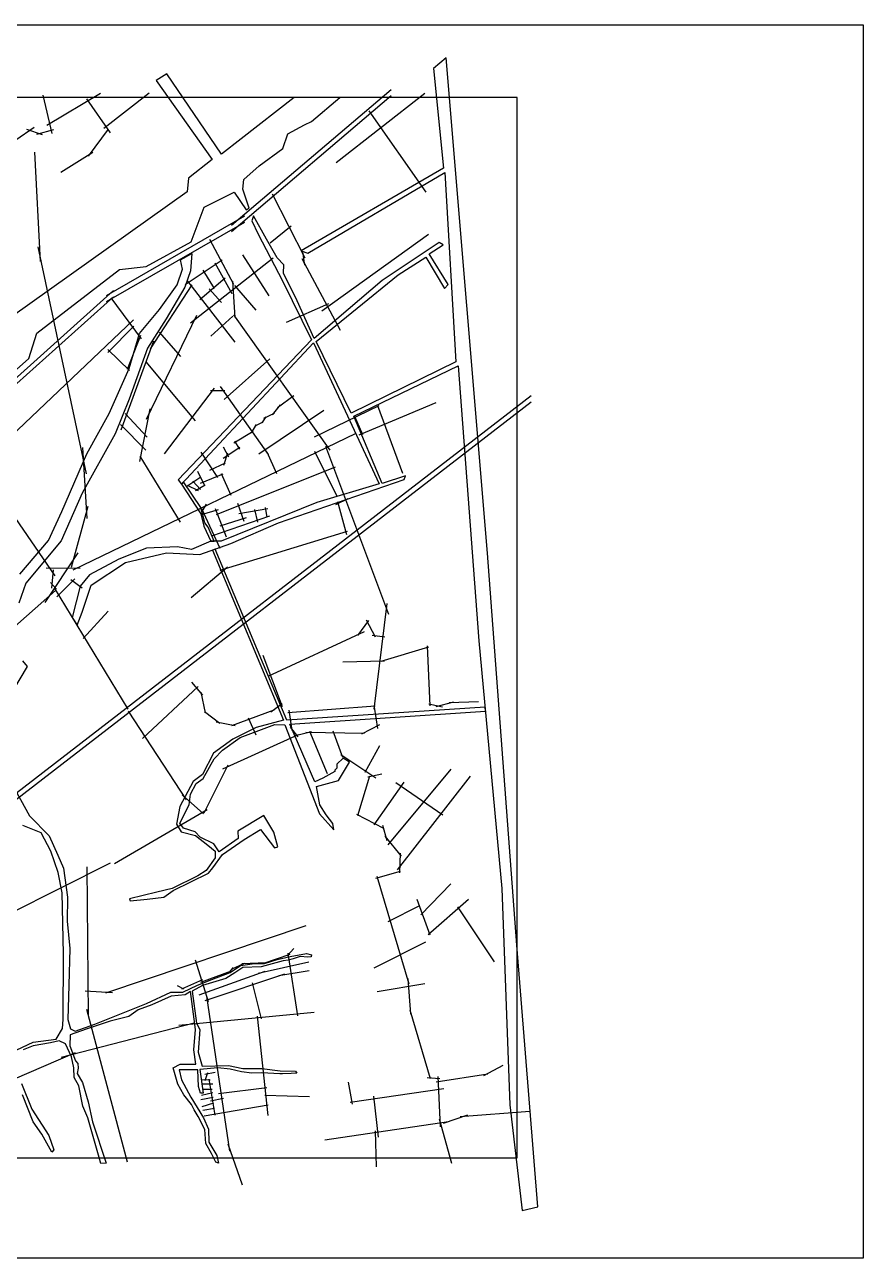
# Model space of a CAD drawing. Header units: metres. Extents: x -9699 to 502, y -2 to 5310.
# Drawn here: x -3110 to 502, y -2 to 5310 of the extents above; entities that cross this region are included whole.
import ezdxf

# ---------------------------------------------------------------- set-up
doc = ezdxf.new("R2010")
doc.units = ezdxf.units.M
doc.header["$MEASUREMENT"] = 0
doc.header["$XCLIPFRAME"] = 0
for name, color, linetype in [('图框', 6, 'Continuous'), ('底图', 73, 'Continuous'), ('水网', 141, 'Continuous'), ('路网', 2, 'Continuous')]:
    doc.layers.add(name, color=color, linetype=linetype)
picture_1 = doc.add_image_def('image1.jpg', size_in_pixel=(8192, 4266))

msp = doc.modelspace()

# ---------------------------------------------------------------- linework, layer by layer
at = {"layer": '图框'}
msp.add_lwpolyline([(-8469.160116622697, 4996.95725102445), (-8469.160116622697, 430.5196528106828), (-989.043003757333, 430.5196528106828), (-989.043003757333, 4996.957251024448), (-8469.160116622697, 4996.95725102445)], dxfattribs=at)
at = {"layer": '水网'}
for points in [[(-2124.279995891207, 4486.461298385104), (-2131.966558082888, 4465.864928821676), (-2103.666220775922, 4407.915801076568), (-1999.127108699249, 4206.918130031829), (-1874.545172039143, 3952.825968887148), (-2449.211868234125, 3350.657897817568), (-2434.467878093332, 3331.029762066253), (-1865.826489369894, 3939.283044635617), (-1583.248333103969, 3333.237385533845), (-1852.148285753093, 3252.261315952412), (-2263.928769099264, 3085.503620765878), (-2308.366395153091, 3085.503620765878), (-2390.657373637965, 3050.222365888367), (-2452.027740269216, 3061.312013681425), (-2584.499333205386, 3055.719367563521), (-2703.910329805746, 3008.181735627957), (-2830.78448510493, 2941.069807296379), (-2870.899134643289, 2891.667948327064), (-2904.483486013749, 2756.511960655364), (-2883.026778964369, 2724.820206031655), (-2861.570163398807, 2779.814711118882), (-2823.321326406105, 2896.328498419767), (-2674.990464057526, 2994.200085349847), (-2499.605548506399, 3036.145036184163), (-2355.939171780075, 3028.688163032508), (-2221.601857782065, 3075.293663959528), (-2016.998747739824, 3164.579675360037), (-1475.519271644851, 3350.931712394559), (-1470.141029244914, 3367.172796462037), (-1570.790981089114, 3334.045535596838), (-1692.931397512948, 3623.66631879341), (-1243.326745074883, 3841.125468927348), (-1153.750177989292, 2656.274170792058), (-1055.611640021219, 1590.662911393047), (-1020.401346685859, 659.1972509328043), (-967.8910052285353, 204.4922704313139), (-900.3777744147083, 219.4825602755009), (-990.3954764890221, 1346.251444152542), (-1117.356907354216, 3034.086021931216), (-1294.120667067545, 5167.455852924234), (-1349.662965347044, 5121.473964958685), (-1306.816059986726, 4691.781230655862), (-1919.061474179718, 4336.634768567397), (-1889.854623682506, 4325.565690976371), (-1300.564330056208, 4673.862345756352), (-1252.875734910805, 3857.545877579163), (-1704.082909455392, 3636.649649589781), (-1854.531988213974, 3945.647598079609), (-1501.059267596574, 4232.923308278375), (-1382.548014383647, 4308.088610637066), (-1302.166394743617, 4173.202904225341), (-1286.708464857467, 4190.707166617321), (-1368.12055826628, 4323.533543926067), (-1307.319129522817, 4361.631062364497), (-1324.838098430351, 4371.927672896054), (-1570.10494390942, 4208.211394025966), (-1863.806801035957, 3958.003537714139), (-1936.974555391585, 4120.690117049401), (-1995.847413687618, 4239.599143453044), (-1993.261166045266, 4275.12954965511), (-2023.002647997084, 4306.137869811457), (-2068.261341351594, 4386.88878663737), (-2124.279995891207, 4486.461298385104)], [(-3158.382493068086, 3813.780208067033), (-3091.944560538723, 3872.784984439081), (-3057.739294955494, 3980.782301142954), (-2702.004576697043, 4255.560251988361), (-2586.528539312967, 4269.170134764323), (-2392.548771099558, 4375.438497109819), (-2336.22867974468, 4523.803391369505), (-2207.650841900519, 4588.367479402752), (-2155.781701155975, 4512.991395977869), (-2142.791718399698, 4520.357865032649), (-2169.933010975139, 4601.443970573575), (-2166.337978707467, 4643.650296645541), (-2099.988609596141, 4702.074860102197), (-1998.038462213503, 4775.993857092749), (-1976.385363610578, 4839.09544227295), (-1905.110503134158, 4878.759290230855), (-1874.435252733892, 4892.281058483757), (-1752.041047078899, 4996.957251024448), (-1948.572288669631, 4996.957251024448), (-2177.707827707578, 4817.822667155979), (-2261.634658458274, 4752.20998234485), (-2498.13757535191, 5098.511578083996), (-2543.577909993212, 5069.220004452787), (-2301.718151464986, 4729.437853633617), (-2404.457119266802, 4648.492477260464), (-2409.996166018107, 4590.38147977608), (-3162.318600362436, 4055.081578190967)], [(-2439.224030505022, 4296.978602542004), (-2390.062911763889, 4324.85727840654), (-2395.268432708268, 4250.086763003426), (-2419.413666312787, 4179.379912000848), (-2500.165612463476, 4043.730519347183), (-2581.496925657644, 3917.177214056748), (-2659.491092000099, 3696.868496225274), (-2719.71882569704, 3547.826502718228), (-2862.809128797482, 3292.817638216526), (-2951.891774729142, 3087.083083438229), (-3105.330087365132, 2904.782886436413), (-3134.384159879934, 2818.813820112838)], [(-3130.807325415096, 2944.149215516569), (-3006.555645351706, 3088.378551382579), (-2950.140316960736, 3213.061122738633), (-2842.140280421459, 3461.72058158117), (-2745.879356412042, 3635.313006258038), (-2660.422031370763, 3829.156794830982), (-2614.758339137145, 3980.749738272796), (-2529.110910714154, 4083.514409535164), (-2453.359927682293, 4189.065153738812), (-2430.353942110683, 4257.659780833201), (-2439.224030505022, 4296.978602542004)], [(-2434.467878093332, 3331.029762066253), (-2350.804459313775, 3203.323126128804), (-2338.477746196455, 3150.369898742778), (-2308.366395153091, 3085.503620765878), (-2294.364155839459, 3085.503620765878), (-2319.603627436547, 3145.656278928182), (-2334.098232679127, 3164.853804787061), (-2351.290238407543, 3230.858685426188), (-2425.401407483986, 3340.727808354853), (-2434.467878093332, 3331.029762066253)], [(-2301.201971691186, 3047.678081421996), (-1995.149117675799, 2315.303971284215), (-2112.915326643968, 2283.336757866688), (-2213.833874988996, 2233.882878675584), (-2295.882604313738, 2173.115598269367), (-2344.268946568016, 2081.604541699547), (-2383.793525455752, 2051.724504121077), (-2442.062499044086, 1943.930838263019), (-2456.136644641651, 1867.142798844383), (-2436.028134674169, 1834.560368466213), (-2374.777794817113, 1818.704380970033), (-2321.168183757022, 1776.675190260743), (-2289.293010884988, 1751.685497311308), (-2289.162660183225, 1721.803231802267), (-2327.764990663374, 1667.913430523935), (-2364.083427532227, 1645.055003420886), (-2474.649402305426, 1590.632335956696), (-2540.025571041944, 1574.735627856498), (-2658.076729483766, 1546.030599053066), (-2655.916920432987, 1537.148254352994), (-2582.549081092191, 1544.676440610368), (-2510.519568447446, 1552.480278496223), (-2470.114640742497, 1581.339747190766), (-2318.152419571299, 1655.658697682709), (-2299.793720663438, 1678.954556428871), (-2257.753885579063, 1736.640189681348), (-2163.849401851636, 1801.680369825386), (-2094.522687238219, 1844.935306688829), (-2034.282054322408, 1764.95437310548), (-2020.077269827307, 1770.373676789632), (-2036.791547038272, 1832.194095566316), (-2079.749788209723, 1904.020658229259), (-2192.231102878601, 1836.747503790527), (-2190.33131523263, 1804.998679252458), (-2272.724938565574, 1748.495832616565), (-2294.77308852291, 1781.937383779412), (-2354.102268122108, 1811.824103175211), (-2375.713125411232, 1834.380694048508), (-2425.564032168753, 1850.020729406737), (-2440.924623268511, 1871.196492993935), (-2401.741462003731, 1950.32435790987), (-2395.566852934993, 1996.135981975305), (-2371.447051832933, 2043.029780580742), (-2341.738961476076, 2064.606103374092), (-2293.510520298209, 2148.247168568203), (-2258.20078404856, 2185.670208273485), (-2182.296565615179, 2240.033613965163), (-2032.764429202522, 2297.101791323439), (-1989.107343116324, 2295.249983374247), (-1840.284572257922, 1912.272072925894), (-1777.949874661048, 1842.473249412818), (-1783.313388165683, 1870.630917388189), (-1810.811412355439, 1907.616140633654), (-1839.086866062876, 1950.175118995161), (-1853.355689233241, 2029.605869640946), (-1758.849058990716, 2055.453308021941), (-1711.605349670746, 2134.8104187438), (-1738.940671609044, 2151.083969936296), (-1764.895956644221, 2126.12524565441), (-1764.895956644221, 2108.756333792436), (-1773.655166646524, 2100.004552429818), (-1773.655166646524, 2094.484181885702), (-1825.650271219449, 2065.08785890491), (-1859.967042067262, 2048.928565878829), (-1968.184718618621, 2297.300741559717), (-1125.9343956806, 2354.243883497817), (-1127.431550012959, 2370.500336331248), (-1980.727516523039, 2315.816372218054), (-2288.77051478107, 3051.990913496018), (-2301.201971691186, 3047.678081421996)], [(-3118.86017867444, 2570.249585913015), (-3098.678756100984, 2545.502513407148), (-3157.876107512959, 2447.169846098288)], [(-3143.814403715151, 2001.947099031415), (-3088.648561362366, 1903.68348882936), (-3004.446394356215, 1816.65141883435), (-2967.604487059012, 1733.681473973054), (-2943.094359425196, 1678.483356190606), (-2924.879621116983, 1552.568331554903), (-2926.876347011639, 1449.011777481151), (-2915.18087226477, 1331.867205634757), (-2919.196463138971, 1174.523491392785), (-2924.418725622745, 1026.050256975133), (-2912.350637269657, 985.418475653576), (-2891.709965910749, 976.6729912915762), (-2807.205353389727, 1006.275051275981), (-2585.373186671248, 1094.394263444817), (-2479.818695656388, 1143.66825831819), (-2428.929813456693, 1143.66825831819), (-2365.636822826433, 1174.359314593268), (-2303.740881638922, 1197.826101922947), (-2224.190392519973, 1229.188698330879), (-2179.647377103421, 1258.202933307344), (-2130.333663347526, 1265.794667222289), (-2076.972796798917, 1267.869074143425), (-2021.91554574261, 1284.061741272788), (-1966.192292463587, 1297.814425611665), (-1896.703651485571, 1310.96641107466), (-1875.003688954021, 1305.378347773869), (-1876.569617531815, 1295.543377354486), (-1890.215984778624, 1294.649273233022), (-1923.325260662459, 1296.884498553336), (-1953.973713223633, 1287.496580194682), (-1975.226319866575, 1281.014412772427), (-1996.702604453836, 1278.779187452113), (-2091.840930485894, 1253.295295906952), (-2170.326822370538, 1249.83558383261), (-2204.375911555763, 1227.347630266078), (-2244.195983187921, 1203.12978567904), (-2344.611736448307, 1171.99258690999), (-2388.471550683636, 1148.351407646456), (-2369.169653572986, 1009.749596285117), (-2355.105479711987, 983.4015463547767), (-2362.42564919735, 885.9997156710015), (-2345.300792594136, 825.8184061558786), (-2231.773760960641, 827.5792574294319), (-2170.038556848041, 815.8018022519173), (-2089.155056961594, 815.4259062982019), (-2009.443830767734, 804.5932460971451), (-1942.954395403707, 804.2973220513086), (-1937.327225524627, 794.9759419992114), (-1962.353265365455, 793.3484122221271), (-1999.077981886934, 791.7208824450425), (-2011.665149444918, 792.1647510221228), (-2063.287182992542, 795.4339788276919), (-2090.68667910622, 796.9548793942668), (-2131.405304836124, 795.0537449402109), (-2176.690437015132, 800.7571483023712), (-2225.019967816072, 812.9243878183044), (-2277.535615335059, 818.2475572929833), (-2354.751894740723, 810.8405703795797), (-2341.713803425068, 708.5398831129422), (-2352.834485319574, 709.3061581218062), (-2361.654349095727, 738.0423105541922), (-2363.57175851689, 809.6911228829483), (-2444.100941561484, 809.3079503951813), (-2434.130668726168, 766.7784629865855), (-2393.806704203511, 691.1813613019912), (-2339.606656557502, 602.565315784188), (-2318.04986620706, 554.5649592530172), (-2317.404264876604, 498.5574416826128), (-2282.742142601478, 439.996490360536), (-2275.179449504532, 407.8824168951978), (-2286.640725667603, 411.7899156803469), (-2305.619867854926, 448.9259520906706), (-2330.134513131881, 492.7781244796424), (-2333.297749238351, 553.22296347074), (-2362.035379213528, 609.1550569670435), (-2380.363522524916, 637.8183041255761), (-2391.918203670037, 659.7138498670537), (-2424.590095401844, 701.9125348430462), (-2450.412410427642, 748.4419120292367), (-2470.085914822456, 818.2438490592831), (-2439.571943479328, 834.2902508575717), (-2372.923051813894, 833.4879430118233), (-2381.182485697689, 895.3034641213598), (-2373.41450290462, 982.6200885777579), (-2380.535146174618, 1027.895383106995), (-2395.494672199595, 1146.258249656806), (-2419.192001012561, 1132.000965668201), (-2478.307748855485, 1126.145279841032), (-2562.244338326957, 1089.816518910273), (-2621.177575945389, 1068.225922915524), (-2661.776083417266, 1038.784191563587), (-2741.161718689328, 1019.259466555792), (-2845.551620652652, 984.7497691710014), (-2913.605246401857, 960.8583191161306), (-2914.851896441571, 913.1076386595666), (-2890.284830934718, 848.8024934046407), (-2880.189133779699, 836.3392948595357), (-2879.66163806319, 816.8388832708079), (-2883.354016594953, 794.176257903724), (-2860.918707103745, 754.3888343987272), (-2835.907579125866, 671.6124873231819), (-2818.150111894894, 584.9476024310279), (-2759.114778331321, 407.6634561902828), (-2781.56792716778, 405.506313677666), (-2788.908406061572, 431.8233683716171), (-2838.237580583358, 602.9153590520216), (-2859.20301950966, 652.6661418223957), (-2876.778525419082, 740.3704516170038), (-2897.180424003076, 776.7083431986612), (-2898.067451139272, 817.4776440170971), (-2907.693836288454, 864.7802229128283), (-2934.509482651382, 921.0455676753044), (-2960.878230544811, 934.442086662406), (-2998.420172046447, 925.9576479594685), (-3073.504146533538, 912.114566678356), (-3115.515347181688, 895.1456542891392)], [(-3143.211525329476, 896.1166867681823), (-3072.833570119721, 929.031738712467), (-2974.75367328142, 941.0008326088717), (-2946.302936571403, 987.3811457970296), (-2943.738736530111, 1026.920432494233), (-2942.322018065679, 1309.13174496049), (-2948.918459036737, 1571.288229916703), (-2965.254816579836, 1659.118899523768), (-2997.663509356323, 1750.394973020426), (-3039.053351886789, 1829.34519255218), (-3118.070307356989, 1861.92783283037)], [(-3122.783004953337, 749.9743221136085), (-3078.634925195511, 639.6974690441347), (-3005.67099679487, 526.9397726467942), (-2983.635746056403, 465.2933260039279), (-2993.184369957046, 454.285049452228), (-3036.520256344898, 532.0769707031504), (-3072.511089647873, 584.9167821113224), (-3119.519502578172, 702.3385969017108)]]:
    msp.add_lwpolyline(points, dxfattribs=at)
at = {"layer": '路网'}
for p, q in [((-2991.102259012296, 4840.883600321491), (-3030.125761499701, 5006.809878169327)), ((-3014.635742239967, 4876.776894939943), (-2783.874995119761, 5014.303311987614)), ((-2768.145642896861, 4864.127491176993), (-2574.313796765018, 5016.051921803608)), ((-2218.617164679294, 4445.977250930805), (-1531.665553645813, 5031.411552615642)), ((-2218.617164679294, 4419.418963545499), (-1531.665553645813, 5004.853265230337)), ((-1768.851522807636, 4716.609917450607), (-1386.311074603, 5015.053499939886)), ((-2843.733972601782, 4991.165753249055), (-2741.930031521392, 4844.045839583492)), ((-1627.363942270196, 4938.610060951209), (-1382.11887811758, 4588.855110645627)), ((-3400.545141406468, 4638.643697010881), (-3068.90409007304, 4868.960946890624)), ((-3102.181630123472, 4859.473838229047), (-3033.673737606682, 4836.512759813768)), ((-3057.87579067686, 4838.284235851048), (-2983.731161504948, 4857.779490319126)), ((-2834.388706701786, 4744.224606934307), (-2748.826916827464, 4859.900604560555)), ((-3067.348692282802, 4761.103546592551), (-3043.151333085481, 4290.048860415452)), ((-2953.931871210116, 4674.375392497686), (-2816.911632451476, 4760.988422866247)), ((-2044.338000732343, 4582.036942307296), (-1903.687464964962, 4305.181948441833)), ((-2756.659809345147, 4144.018299875376), (-2161.603088705502, 4486.186009803609)), ((-2756.659809345147, 4117.460012490072), (-2161.603088705502, 4459.627722418303)), ((-2051.899768780662, 4370.760861153217), (-1962.533804090461, 4444.138188352297)), ((-2313.804064539625, 4385.789943352167), (-2211.165889646792, 4193.063951599885)), ((-1830.581904452388, 4077.596192937595), (-1370.523568412689, 4408.009628515666)), ((-3052.878795203092, 4353.705141997806), (-2844.848988316874, 3376.455504101122)), ((-2394.926658717297, 4025.571184035524), (-2039.090709478543, 4305.911266430231)), ((-2172.169912640507, 4318.948013930721), (-2058.413122648198, 4142.936322550606)), ((-1913.235849932542, 4332.068352965445), (-1905.423541596508, 4274.826355649081)), ((-2418.139072175131, 4190.98812308609), (-2258.55918272779, 4297.895748478877)), ((-2342.323346950442, 4252.078192744848), (-2293.409946397463, 4173.882905256816)), ((-2290.443911529939, 4284.843226356863), (-2217.594221172774, 4152.501382970229)), ((-1915.839964879866, 4302.580043280136), (-1751.416977981069, 3994.335102124745)), ((-2408.487201139228, 4204.954225353882), (-2205.365861908045, 3942.351526033898)), ((-2355.163107750734, 4126.84354226648), (-2246.942224998616, 4219.700460990847)), ((-2214.240967766455, 4205.537740549766), (-2204.248634024458, 4049.12376887842)), ((-3342.998239932684, 3612.87599523678), (-2726.886142412135, 4164.881713590708)), ((-2568.423798103335, 3913.968207051701), (-2387.93113435289, 4189.873248219934)), ((-2314.809547731282, 4172.661098000509), (-2262.227664953047, 4113.403732246292)), ((-2205.971933575908, 4187.101619298515), (-2113.666400826951, 4080.585316198254)), ((-3342.998239932684, 3586.317707851474), (-2726.886142412135, 4138.323426205403)), ((-2738.351353916238, 4133.430340182566), (-2607.899264445769, 3957.01413445918)), ((-1981.841176811547, 4029.414551911144), (-1799.792572979837, 4109.710460592465)), ((-3425.838831694098, 3293.942716138143), (-2640.395175747821, 4038.982990612547)), ((-2584.564118007126, 3610.603864591437), (-2368.105413745281, 4059.015782758848)), ((-2308.083984816331, 3968.620263385879), (-2213.925702441571, 4054.757263140309)), ((-2209.789469566975, 4061.150773083282), (-1795.243457888427, 3477.450731023849)), ((-2751.699934551893, 3898.208746511226), (-2639.450474951468, 4010.969608039713)), ((-2530.247837870724, 3985.334521878518), (-2439.403126942103, 3881.236970812175)), ((-2694.577953650194, 3565.433878010723), (-2553.117862087929, 3948.519528688289)), ((-2610.326289062963, 3971.563933400803), (-2668.57466083998, 3825.459793682636)), ((-2752.306699832676, 3911.546049411192), (-2658.86659887714, 3821.216113376205)), ((-2588.279291333653, 3858.227158588274), (-2375.26163727136, 3603.358497166495)), ((-2250.374988349082, 3696.010750646472), (-2054.220269055804, 3870.61912890386)), ((-2507.726408904484, 3462.06288088405), (-2292.023633207056, 3744.6540994891)), ((-2309.029233201829, 3733.922791984551), (-2248.167072402561, 3733.922791984551)), ((-2268.207228920117, 3751.244010449962), (-2061.280847010872, 3458.343239088576)), ((-3466.724206409796, 1754.163540516361), (-928.6070343851244, 3713.693467921029)), ((-3466.724206409796, 1726.365943709321), (-928.6070343851244, 3685.895871113988)), ((-2042.928068196729, 3629.727103228548), (-2008.255453529535, 3672.945489929926)), ((-2020.61399298747, 3661.283382036578), (-1950.582232886554, 3712.390838439961)), ((-1861.572529695368, 3534.646004748849), (-1582.723854408272, 3669.787229222909)), ((-1668.770589231149, 3544.082299585345), (-1337.11672431168, 3682.926009208992)), ((-1591.061519771901, 3670.712850510307), (-1482.671870044694, 3379.141042152856)), ((-2677.080107518239, 3635.984309273681), (-2582.615540280611, 3533.252617073827)), ((-2613.581304976317, 3428.910433735282), (-2569.218114693045, 3655.96649699253)), ((-2101.22510239594, 3462.619362067946), (-1821.615460724271, 3649.343417446939)), ((-2087.199957116231, 3595.223008332507), (-2070.464428088744, 3620.7338518994)), ((-2079.26130171102, 3615.588812511067), (-2034.63318779845, 3636.81212790763)), ((-1690.077976552624, 3624.611658705375), (-1654.874492460411, 3545.00792087274)), ((-2697.643795766242, 3588.470897966788), (-2588.399103839009, 3477.392267205317)), ((-2209.291893562098, 3509.0185685811), (-2125.506482880541, 3559.589059659781)), ((-2133.135166322616, 3552.282436447896), (-2111.035673047081, 3588.083386711144)), ((-2117.043310084424, 3582.509584733885), (-2082.070324517139, 3599.016609371196)), ((-2901.085028296628, 2962.086321485903), (-1682.276218434155, 3550.385991904525)), ((-2206.55606517195, 3516.194108876074), (-2185.011243196357, 3481.341478603408)), ((-2861.099094092453, 3489.557048429031), (-2842.245841034849, 3184.150270448872)), ((-2351.524085821584, 3469.099520750563), (-2279.848499607411, 3359.506845376791)), ((-2254.870658739754, 3491.343579798293), (-2232.607764862762, 3449.025616869403)), ((-2254.870658739754, 3443.60023593289), (-2183.195072525574, 3490.258509194929)), ((-2252.155675243135, 3413.218105480389), (-2234.236769563104, 3465.844294980623)), ((-2067.080181136706, 3469.989628199766), (-2025.126456111983, 3376.678623732987)), ((-1862.062694993794, 3472.877012131518), (-1765.638963306141, 3280.192467150304)), ((-1814.277583625175, 3494.655203330142), (-1542.696949567958, 2771.172945425446)), ((-2614.478621058486, 3452.130299702605), (-2439.742084624079, 3168.08406071985)), ((-2311.885312168641, 3392.059130995864), (-2244.553714151429, 3422.983796750049)), ((-2283.282175606451, 3200.752352626414), (-1770.713910002421, 3406.113509102745)), ((-2412.0384179947, 3322.267123991993), (-2350.582378512569, 3362.693318924601)), ((-2365.742676093942, 3387.839182420929), (-2335.739536612666, 3325.107896011117)), ((-2352.610064617853, 3336.177715725691), (-2254.870658739754, 3376.325523488011)), ((-2263.558598627729, 3377.410594091376), (-2222.290856780382, 3284.094061527142)), ((-2410.507468257601, 3326.637531744613), (-2362.611159786204, 3303.692939902802)), ((-2385.13773609043, 3344.556161650832), (-2352.988156670865, 3308.718901838396)), ((-2373.546369027398, 3304.129980678066), (-2331.992493597791, 3328.604208253371)), ((-2328.429367524404, 3244.757823142618), (-2346.532263157817, 3213.833841420696)), ((-2193.533519114404, 3248.84212393229), (-2166.087182878154, 3171.823902406782)), ((-1770.246633930335, 3244.371833509756), (-1716.578042236972, 3268.911295426993)), ((-1762.059920641557, 3256.187122749991), (-1723.85513694075, 3114.403554148303)), ((-3168.432688729947, 3211.100532265722), (-2980.366737280027, 2936.927028621516)), ((-2908.163839575101, 2974.10883801888), (-2836.494917126707, 3235.896930283259)), ((-2348.868132435011, 3200.997473493084), (-2275.28857875683, 3222.585908558635)), ((-2348.284146862745, 3226.670209348308), (-2269.448905563841, 3055.713111539843)), ((-2303.902849631675, 3109.392473404341), (-2053.965932150008, 3195.162762067792)), ((-2288.719772341792, 3226.086743789714), (-2242.586554899856, 3104.724693096234)), ((-2267.697021858912, 3151.402412418256), (-2153.823923931785, 3188.161105565472)), ((-2188.125419181111, 3204.846941819684), (-2062.599514688663, 3226.242088912119)), ((-2119.455367264935, 3222.922159274249), (-2106.902762213307, 3168.327632044053)), ((-2074.044529425679, 3231.037559895518), (-2067.399024044011, 3188.616140577146)), ((-2267.880792776639, 2961.554214186235), (-1720.278978245675, 3128.786114182089)), ((-3021.063746429755, 2821.449784328331), (-2879.122580541153, 3035.856715312471)), ((-2392.433521837091, 2842.687499220192), (-2236.994355495357, 2975.675641414513)), ((-3017.726517915173, 2971.271967358273), (-2870.057276509485, 2968.97555938014)), ((-2986.731986536281, 2963.134566025923), (-2994.2406019314, 2883.825143543367)), ((-2970.98226399711, 2845.819417705247), (-2893.219056224197, 2923.516939105068)), ((-3402.6019073652, 2497.042495857306), (-2977.611645740639, 2873.447889526468)), ((-2998.510702099462, 2907.775067370716), (-2973.303311861389, 2878.83785037027)), ((-2982.377776675239, 2884.752160814969), (-2665.676855580161, 2362.142048815873)), ((-2911.614656509635, 2920.17510647501), (-2861.444830911903, 2885.085898759014)), ((-1604.910341346287, 2363.022440215005), (-1549.220744135229, 2817.186008747476)), ((-2858.08051620482, 2666.855303489238), (-2750.21538386852, 2783.819333862513)), ((-1674.861094759399, 2679.657958398284), (-1627.126982193331, 2744.839462326005)), ((-1639.060482955385, 2746.429251018922), (-1600.077648088627, 2673.298789666771)), ((-2061.507366388003, 2503.985882055719), (-1646.220612617377, 2696.350788533364)), ((-1613.602296888006, 2680.452859724663), (-1558.708091165892, 2673.298789666771)), ((-1575.291025351092, 2568.557005849363), (-1369.382830701725, 2630.491757631273)), ((-1376.574464992635, 2635.880912777651), (-1364.734528962821, 2377.078563302144)), ((-2083.939100251977, 2595.303141879991), (-2001.1999864065, 2373.52706780424)), ((-1740.371557297563, 2566.042573057992), (-1560.350676077083, 2570.501304731304)), ((-2602.882581234728, 2236.594586196703), (-2362.354596017874, 2460.480173885135)), ((-2391.343308351425, 2478.484963936526), (-2344.334605381315, 2422.904983535878)), ((-2351.100288327776, 2435.497500942447), (-2331.979570493917, 2346.753751961127)), ((-1337.558665259232, 2373.684465023427), (-1262.07021581471, 2393.671999361783)), ((-1282.231243509974, 2391.519810511936), (-1156.060863097489, 2395.68408723675)), ((-2664.619205395764, 2354.525824226859), (-2414.290469626461, 1971.92069923256)), ((-2335.988762686422, 2352.916505714904), (-2269.374652475512, 2301.765592323199)), ((-2217.486017557334, 2291.813593001454), (-2034.687289606169, 2360.094684420028)), ((-2049.490413039944, 2351.71333484774), (-2001.133509084059, 2386.717820282298)), ((-1976.659158184062, 2347.911623140817), (-1600.873368131062, 2377.18035847042)), ((-1972.087701455457, 2357.659334133907), (-1959.681485235793, 2270.114582026974)), ((-1604.917167957654, 2370.497084085882), (-1590.960179273774, 2279.853400600676)), ((-1370.018727725124, 2384.998163178729), (-1310.760273007618, 2372.175964490805)), ((-2284.794580324437, 2308.544631224244), (-2203.916502953849, 2292.737999782592)), ((-2147.191086112384, 2325.090212945314), (-2113.637305590273, 2251.630103882841)), ((-1966.272268208704, 2285.221867261123), (-1933.706009954236, 2243.773686251403)), ((-1658.418890984969, 2255.836692888928), (-1580.104772024264, 2296.122772886814)), ((-2256.110035509053, 2105.030724807877), (-1929.988135187923, 2253.634779081676)), ((-1943.786030971642, 2248.422076338893), (-1874.388853680175, 2265.853563596709)), ((-1899.201249613565, 2263.916719270425), (-1646.812666003083, 2258.880971485551)), ((-1882.918138739296, 2267.403022305925), (-1806.93766219326, 2085.138759548241)), ((-1782.201965246393, 2268.6418466097), (-1740.470305873736, 2156.187906168667)), ((-1643.463209214846, 2091.484359313274), (-1580.302561224147, 2205.71656027483)), ((-1748.940560822819, 2167.584749143256), (-1598.193831905228, 2067.303944533729)), ((-2336.65923083797, 1916.539367384377), (-2233.291411659783, 2122.335317101398)), ((-1675.353596438181, 1903.980144201112), (-1623.347156841519, 2075.263944193226)), ((-1631.913495432927, 2070.474880777332), (-1571.614803865887, 2083.951349342759)), ((-1544.59215560562, 1777.99800001999), (-1273.509827672147, 2104.520757817712)), ((-1504.510017273351, 1671.296645253429), (-1190.407917763841, 2073.479457583148)), ((-1604.4284994029, 1864.659847956218), (-1475.369768769866, 2048.392071865194)), ((-1511.641161216495, 2046.285057064242), (-1309.196139368214, 1908.06447291047)), ((-2431.830078557359, 1993.601618251734), (-2340.123097251977, 1912.207321277729)), ((-2723.518441632863, 1698.233291248604), (-2323.642525731324, 1931.075136684734)), ((-1680.584533029454, 1910.605233963959), (-1563.882662580974, 1850.782690044245)), ((-1569.353625748343, 1863.36120572923), (-1549.794763585029, 1797.405782117739)), ((-1558.351793160931, 1816.133873465602), (-1487.858342397237, 1729.007581584156)), ((-3173.492120400391, 1483.212007828244), (-2739.561927496412, 1700.830226706528)), ((-1492.334409096445, 1741.859012181345), (-1495.594207288348, 1658.396913602723)), ((-2842.405995908499, 1682.989087883565), (-2836.668101284958, 1040.429828725208)), ((-1597.463347983175, 1634.783240490987), (-1491.519450421983, 1664.503897787485)), ((-1593.358473713721, 1642.756460120912), (-1455.465742914246, 1179.792607156039)), ((-1403.42217677342, 1476.885281769671), (-1274.175878604576, 1610.036977473526)), ((-1421.503241852835, 1543.795684216404), (-1365.250978540301, 1391.239975572152)), ((-1372.233397271127, 1392.105234502498), (-1198.594046957529, 1544.710556425416)), ((-1544.722481822595, 1448.113809973962), (-1408.109868424959, 1517.700635219287)), ((-1245.950250000307, 1511.03507587432), (-1088.48650055845, 1275.126909250959)), ((-2760.361663172699, 1140.485712359521), (-1898.235338864251, 1430.433390812595)), ((-1979.278824663161, 1300.768751975711), (-1950.599719233316, 1332.373387676623)), ((-1604.597886979027, 1249.369855949715), (-1381.782804405113, 1360.016708796382)), ((-2375.634326444786, 1283.810684841557), (-2319.993282138094, 1103.38275554735)), ((-2083.772304597806, 1267.964295769729), (-1966.448628419974, 1308.109688479371)), ((-1977.165094049924, 1311.998467721201), (-1935.28036525772, 1042.593185448699)), ((-2357.881048228744, 1131.948026516043), (-2074.5926661618, 1235.044363750256)), ((-2350.98573267823, 1187.1123665793), (-2218.396585296854, 1235.379218481664)), ((-2332.13837134654, 1107.459699500259), (-1989.730549193526, 1222.545447084674)), ((-2227.304400480316, 1230.244453537083), (-2210.174023171916, 1249.414262207298)), ((-2219.081801849432, 1243.252541481832), (-2163.579370608808, 1268.241761590443)), ((-2173.902119642087, 1266.678692035222), (-2067.659311418538, 1271.054641845139)), ((-2104.91358987803, 1225.161032891587), (-1886.589322404354, 1274.334032101678)), ((-2015.908522941623, 1215.744923986705), (-1885.018654201129, 1237.192727603378)), ((-2453.664575191702, 1172.620207825528), (-2425.11908151371, 1157.844077964644)), ((-2432.341417302799, 1158.874970420987), (-2342.577866385953, 1198.392547153824)), ((-2129.936333055739, 1184.651302264112), (-2091.950329472129, 1029.672821151434)), ((-1591.255658377478, 1146.721559846306), (-1387.119681243355, 1180.71546439471)), ((-1460.039864576705, 1202.718534689022), (-1448.036600957319, 1049.689419880951)), ((-2849.924577426093, 1150.301896377897), (-2731.913202291551, 1142.2624652171)), ((-2326.038848850345, 1126.559401843666), (-2227.638539377796, 459.1974400264133)), ((-2843.10168966675, 1071.223509281375), (-2668.784862060529, 413.8420109038214)), ((-1450.93294597941, 1067.879666434062), (-1363.941327830463, 772.0535403705308)), ((-2952.999071351224, 864.4128884444796), (-2379.390276909784, 1011.787666946467)), ((-2445.16894861214, 1001.764235112919), (-1863.03240236119, 1057.873977559768)), ((-2108.155828711293, 1040.561958630273), (-2062.363576778203, 612.6977274235724)), ((-3276.993514824499, 718.2977064912448), (-2891.225831729229, 884.5666984615691)), ((-2334.066396227077, 790.9703687829968), (-2289.444889890205, 799.614163385946)), ((-1133.015573847311, 785.0782265674843), (-1049.555467624996, 830.0821329072514)), ((-2347.932777160102, 768.4030277129203), (-2311.012053503, 765.7168888642553)), ((-2347.911238653658, 749.7853028763564), (-2299.495961694702, 749.492118273487)), ((-2323.138670704226, 796.429616296338), (-2333.594629923988, 762.6726102676331)), ((-2316.747319698632, 769.835628584282), (-2290.952183776157, 614.5705798338695)), ((-1717.138664005637, 756.9120256036605), (-1698.912232260671, 661.3039710060128)), ((-1376.826757565614, 776.1502654196338), (-1321.375142597833, 772.6874707581572)), ((-1337.973117231595, 757.2369828070512), (-1114.971270252623, 791.6517347139325)), ((-1330.039463140601, 781.3444574118492), (-1320.80711012271, 564.5673469371523)), ((-2350.552078579771, 681.474784110729), (-2297.441954804424, 691.149666607811)), ((-2348.498108195432, 699.9450092561239), (-2299.78935995965, 711.6721281339287)), ((-2339.695320610365, 725.744681955166), (-2302.72363465665, 726.9174064068048)), ((-2274.668488806805, 708.0422341630345), (-2067.162319508745, 733.2277575706447)), ((-2076.164758096799, 700.3966241064937), (-1883.893175974393, 694.9984927816748)), ((-1708.025466386127, 670.4095013448222), (-1304.765121002827, 728.4572467848448)), ((-1607.779964018002, 696.5879045588573), (-1587.275196362214, 520.168292634009)), ((-2345.182565428368, 651.8862706791386), (-2295.856100128862, 667.2193144790234)), ((-2342.990274025506, 636.3706879845213), (-2291.836905307937, 644.2197487791944)), ((-2337.046800988526, 610.9570475151262), (-2060.757278774487, 658.4386855042374)), ((-2308.983746796686, 676.0108181707728), (-2253.502050931762, 688.0216847982153)), ((-1816.714866412389, 507.8749067230255), (-1284.425104668393, 586.4342808517303)), ((-1324.965976682048, 599.1953214716049), (-1271.593813246909, 408.0489416873843)), ((-1306.690809503001, 579.4821259493438), (-1201.624478308746, 616.3285567038837)), ((-1235.023035560654, 607.9859736129873), (-935.1215288935421, 631.6404513430533)), ((-1600.945029297429, 547.4848696905918), (-1596.38843048767, 391.5527080079846)), ((-2234.945130883629, 490.750801227452), (-2172.525517032547, 314.219329088206))]:
    msp.add_line(p, q, dxfattribs=at)

# ---------------------------------------------------------------- pictures from other files: only their frames are drawn
at = {"layer": '底图'}
image = msp.add_image(picture_1, insert=(-9698.9369754646, -2.149264351087595), size_in_units=(10200.609525968895, 5311.987333713782), dxfattribs=at)
image.set_boundary_path([(-0.5, -0.5), (8191.500000000001, 4265.5)])
image.dxf.clipping = 0

doc.saveas('drawing.dxf')
